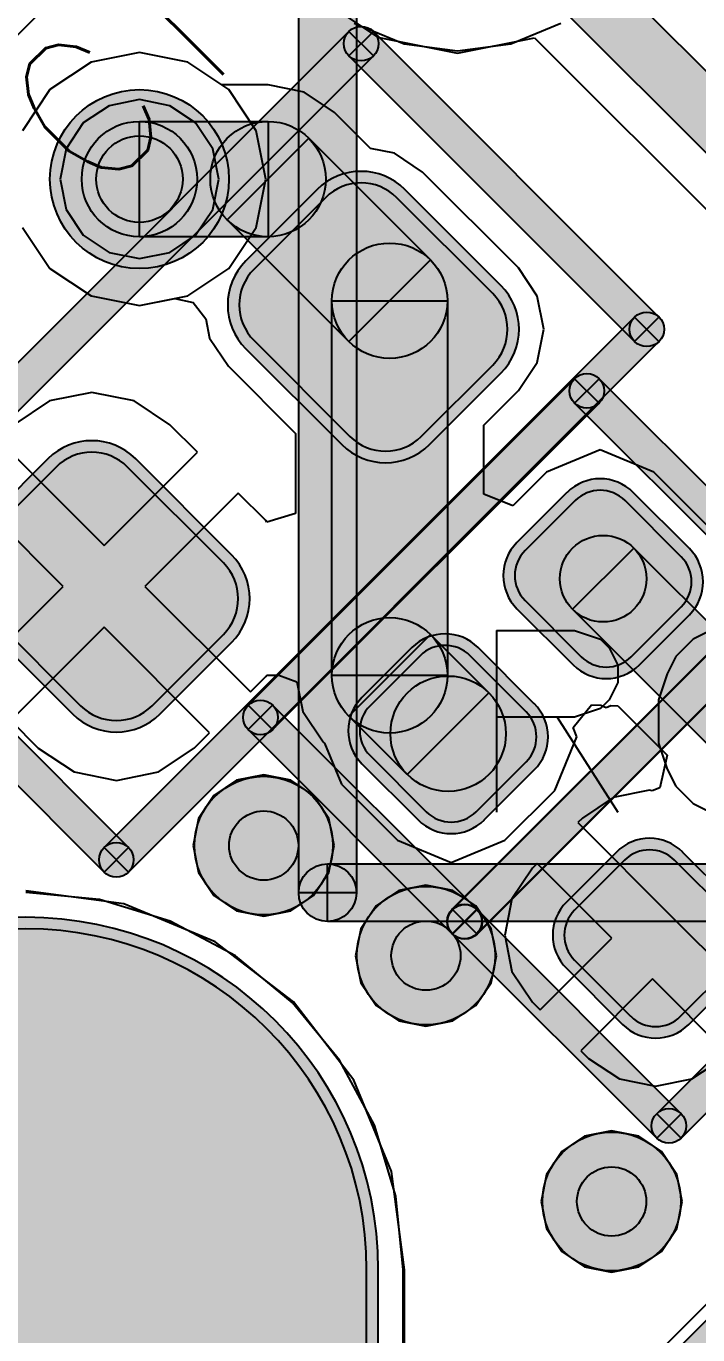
# Model space of a CAD drawing. Header units: millimetres. Extents: x -4 to 157, y -60 to 103.
# Drawn here: x 49.78 to 61.42, y 25.84 to 48.52 of the extents above; entities that cross this region are included whole.
import ezdxf

# ---------------------------------------------------------------- set-up
doc = ezdxf.new("R2010")
doc.units = ezdxf.units.MM
for name, color, linetype, true_color in [('BottomLayer', 5, 'Continuous', 0x0000ff), ('BottomOverlay', 7, 'Continuous', 0x999900), ('BottomPaste', 7, 'Continuous', 0x7f0000), ('BottomSolder', 6, 'Continuous', 0xff00ff), ('MidLayer1', 7, 'Continuous', 0x7f0000), ('MidLayer2', 7, 'Continuous', 0x3f7f00), ('MultiLayer', 7, 'Continuous', 0xc0c0c0), ('TopLayer', 1, 'Continuous', 0xff0000), ('TopOverlay', 2, 'Continuous', 0xffff00), ('TopSolder', 7, 'Continuous', 0x7f007f)]:
    doc.layers.add(name, color=color, linetype=linetype, true_color=true_color)
doc.styles.add('textstyle49', font='standard')

msp = doc.modelspace()

# ---------------------------------------------------------------- hatches: boundary and pattern name
at = {"layer": 'BottomLayer', "true_color": 0x0000ff}
for points in [[(56.898, 50.98), (57.606, 51.687), (64.057, 45.235), (63.35, 44.528)], [(51.74, 44.866), (51.74, 46.866), (53.969, 46.866), (53.969, 44.866)], [(53.262, 45.159), (54.676, 46.573), (56.784, 44.465), (55.37, 43.051)], [(57.077, 37.267), (55.077, 37.267), (55.077, 43.758), (57.077, 43.758)], [(59.246, 38.412), (60.307, 39.472), (63.85, 35.929), (62.79, 34.868)], [(55.37, 36.56), (56.784, 37.974), (57.797, 36.962), (56.382, 35.548)]]:
    msp.add_hatch(color=5, dxfattribs=at).paths.add_polyline_path(points, flags=0)
h = msp.add_hatch(color=5, dxfattribs=at)
edge = h.paths.add_edge_path(flags=0)
edge.add_arc((51.74, 45.866), 1.55, 0, 360)
h = msp.add_hatch(color=5, dxfattribs=at)
edge = h.paths.add_edge_path(flags=0)
edge.add_arc((51.74, 45.866), 1, 0, 360)
h = msp.add_hatch(color=5, dxfattribs=at)
edge = h.paths.add_edge_path(flags=0)
edge.add_arc((53.969, 45.866), 1, 0, 360)
h = msp.add_hatch(color=5, dxfattribs=at)
edge = h.paths.add_edge_path(flags=0)
edge.add_arc((53.969, 45.866), 1, 0, 360)
h = msp.add_hatch(color=5, dxfattribs=at)
edge = h.paths.add_edge_path(flags=0)
edge.add_arc((57.244, 43.263), 0.875, 315, 405)
edge.add_line((57.863, 43.882), (56.201, 45.543))
edge.add_arc((55.582, 44.925), 0.875, 45, 135)
edge.add_line((54.963, 45.543), (53.726, 44.306))
edge.add_arc((54.345, 43.687), 0.875, 135, 225)
edge.add_line((53.726, 43.069), (55.388, 41.407))
edge.add_arc((56.006, 42.026), 0.875, 225, 315)
edge.add_line((56.625, 41.407), (57.863, 42.644))
h = msp.add_hatch(color=5, dxfattribs=at)
edge = h.paths.add_edge_path(flags=0)
edge.add_arc((56.077, 43.758), 1, 0, 360)
h = msp.add_hatch(color=5, dxfattribs=at)
edge = h.paths.add_edge_path(flags=0)
edge.add_arc((56.077, 43.758), 1, 0, 360)
h = msp.add_hatch(color=5, dxfattribs=at)
edge = h.paths.add_edge_path(flags=0)
edge.add_arc((52.577, 38.596), 0.875, 315, 405)
edge.add_line((53.196, 39.215), (51.534, 40.877))
edge.add_arc((50.915, 40.258), 0.875, 45, 135)
edge.add_line((50.297, 40.877), (49.059, 39.639))
edge.add_arc((49.678, 39.02), 0.875, 135, 225)
edge.add_line((49.059, 38.402), (50.721, 36.74))
edge.add_arc((51.34, 37.359), 0.875, 225, 315)
edge.add_line((51.958, 36.74), (53.196, 37.977))
h = msp.add_hatch(color=5, dxfattribs=at)
edge = h.paths.add_edge_path(flags=0)
edge.add_arc((58.857, 38.995), 0.613, 135, 225)
edge.add_line((58.424, 38.562), (59.397, 37.59))
edge.add_arc((59.83, 38.023), 0.613, 225, 315)
edge.add_line((60.263, 37.59), (61.129, 38.456))
edge.add_arc((60.696, 38.889), 0.613, 315, 405)
edge.add_line((61.129, 39.322), (60.157, 40.294))
edge.add_arc((59.724, 39.861), 0.613, 45, 135)
edge.add_line((59.29, 40.294), (58.424, 39.428))
h = msp.add_hatch(color=5, dxfattribs=at)
edge = h.paths.add_edge_path(flags=0)
edge.add_arc((59.777, 38.942), 0.75, 0, 360)
h = msp.add_hatch(color=5, dxfattribs=at)
edge = h.paths.add_edge_path(flags=0)
edge.add_arc((56.077, 37.267), 1, 0, 360)
h = msp.add_hatch(color=5, dxfattribs=at)
edge = h.paths.add_edge_path(flags=0)
edge.add_arc((56.077, 37.267), 1, 0, 360)
h = msp.add_hatch(color=5, dxfattribs=at)
edge = h.paths.add_edge_path(flags=0)
edge.add_arc((56.17, 36.308), 0.613, 135, 225)
edge.add_line((55.737, 35.875), (56.71, 34.903))
edge.add_arc((57.143, 35.336), 0.613, 225, 315)
edge.add_line((57.576, 34.903), (58.442, 35.769))
edge.add_arc((58.009, 36.202), 0.613, 315, 405)
edge.add_line((58.442, 36.635), (57.47, 37.607))
edge.add_arc((57.037, 37.174), 0.613, 45, 135)
edge.add_line((56.603, 37.607), (55.737, 36.741))
h = msp.add_hatch(color=5, dxfattribs=at)
edge = h.paths.add_edge_path(flags=0)
edge.add_arc((57.09, 36.255), 1, 0, 360)
h = msp.add_hatch(color=5, dxfattribs=at)
edge = h.paths.add_edge_path(flags=0)
edge.add_arc((53.894, 34.317), 1.2, 0, 360)
h = msp.add_hatch(color=5, dxfattribs=at)
edge = h.paths.add_edge_path(flags=0)
edge.add_arc((61.552, 32.659), 0.613, 315, 405)
edge.add_line((61.985, 33.092), (61.013, 34.064))
edge.add_arc((60.58, 33.631), 0.613, 45, 135)
edge.add_line((60.147, 34.064), (59.281, 33.198))
edge.add_arc((59.714, 32.765), 0.613, 135, 225)
edge.add_line((59.281, 32.332), (60.253, 31.359))
edge.add_arc((60.686, 31.792), 0.613, 225, 315)
edge.add_line((61.119, 31.359), (61.985, 32.225))
h = msp.add_hatch(color=5, dxfattribs=at)
edge = h.paths.add_edge_path(flags=0)
edge.add_arc((56.705, 32.409), 1.2, 0, 360)
h = msp.add_hatch(color=5, dxfattribs=at)
edge = h.paths.add_edge_path(flags=0)
edge.add_arc((49.772, 23.031), 5.906, 180, 360)
edge.add_line((55.677, 23.031), (55.677, 26.968))
edge.add_arc((49.772, 26.968), 5.906, 0, 180)
edge.add_line((43.866, 26.968), (43.866, 23.031))
h = msp.add_hatch(color=5, dxfattribs=at)
edge = h.paths.add_edge_path(flags=0)
edge.add_arc((59.923, 28.15), 1.2, 0, 360)
at = {"layer": 'BottomOverlay', "true_color": 0x999900}
for points in [[(46.602, 38.808), (46.178, 39.233), (55.37, 48.425), (55.794, 48.001)], [(55.37, 48.001), (55.794, 48.425), (60.744, 43.475), (60.32, 43.051)], [(51.552, 33.859), (51.127, 34.283), (60.32, 43.475), (60.744, 43.051)], [(54.049, 36.326), (53.625, 36.75), (59.282, 42.407), (59.706, 41.982)], [(59.282, 41.982), (59.706, 42.407), (63.241, 38.871), (62.817, 38.447)], [(46.178, 38.808), (46.602, 39.233), (51.552, 34.283), (51.127, 33.859)], [(57.585, 32.79), (57.16, 33.214), (62.817, 38.871), (63.241, 38.447)], [(57.592, 32.782), (57.168, 33.207), (62.825, 38.863), (63.249, 38.439)], [(53.625, 36.326), (54.049, 36.75), (57.585, 33.214), (57.16, 32.79)], [(61.128, 29.247), (60.704, 29.671), (66.36, 35.328), (66.785, 34.904)], [(57.168, 32.782), (57.592, 33.207), (61.128, 29.671), (60.704, 29.247)], [(61.308, 24.722), (60.751, 25.278), (62.491, 27.018), (63.048, 26.462)]]:
    msp.add_hatch(color=54, dxfattribs=at).paths.add_polyline_path(points, flags=0)
h = msp.add_hatch(color=54, dxfattribs=at)
edge = h.paths.add_edge_path(flags=0)
edge.add_arc((55.582, 48.213), 0.3, 0, 360)
h = msp.add_hatch(color=54, dxfattribs=at)
edge = h.paths.add_edge_path(flags=0)
edge.add_arc((55.582, 48.213), 0.3, 0, 360)
h = msp.add_hatch(color=54, dxfattribs=at)
edge = h.paths.add_edge_path(flags=0)
edge.add_arc((60.532, 43.263), 0.3, 0, 360)
h = msp.add_hatch(color=54, dxfattribs=at)
edge = h.paths.add_edge_path(flags=0)
edge.add_arc((60.532, 43.263), 0.3, 0, 360)
h = msp.add_hatch(color=54, dxfattribs=at)
edge = h.paths.add_edge_path(flags=0)
edge.add_arc((59.494, 42.195), 0.3, 0, 360)
h = msp.add_hatch(color=54, dxfattribs=at)
edge = h.paths.add_edge_path(flags=0)
edge.add_arc((59.494, 42.195), 0.3, 0, 360)
h = msp.add_hatch(color=54, dxfattribs=at)
edge = h.paths.add_edge_path(flags=0)
edge.add_arc((53.837, 36.538), 0.3, 0, 360)
h = msp.add_hatch(color=54, dxfattribs=at)
edge = h.paths.add_edge_path(flags=0)
edge.add_arc((53.837, 36.538), 0.3, 0, 360)
h = msp.add_hatch(color=54, dxfattribs=at)
edge = h.paths.add_edge_path(flags=0)
edge.add_arc((51.34, 34.071), 0.3, 0, 360)
h = msp.add_hatch(color=54, dxfattribs=at)
edge = h.paths.add_edge_path(flags=0)
edge.add_arc((51.34, 34.071), 0.3, 0, 360)
h = msp.add_hatch(color=54, dxfattribs=at)
edge = h.paths.add_edge_path(flags=0)
edge.add_arc((57.372, 33.002), 0.3, 0, 360)
h = msp.add_hatch(color=54, dxfattribs=at)
edge = h.paths.add_edge_path(flags=0)
edge.add_arc((57.372, 33.002), 0.3, 0, 360)
h = msp.add_hatch(color=54, dxfattribs=at)
edge = h.paths.add_edge_path(flags=0)
edge.add_arc((57.38, 32.994), 0.3, 0, 360)
h = msp.add_hatch(color=54, dxfattribs=at)
edge = h.paths.add_edge_path(flags=0)
edge.add_arc((57.38, 32.994), 0.3, 0, 360)
h = msp.add_hatch(color=54, dxfattribs=at)
edge = h.paths.add_edge_path(flags=0)
edge.add_arc((60.916, 29.459), 0.3, 0, 360)
h = msp.add_hatch(color=54, dxfattribs=at)
edge = h.paths.add_edge_path(flags=0)
edge.add_arc((60.916, 29.459), 0.3, 0, 360)
at = {"layer": 'BottomPaste', "true_color": 0x7f0000}
h = msp.add_hatch(color=16, dxfattribs=at)
edge = h.paths.add_edge_path(flags=0)
edge.add_arc((57.244, 43.263), 0.875, 315, 405)
edge.add_line((57.863, 43.882), (56.201, 45.543))
edge.add_arc((55.582, 44.925), 0.875, 45, 135)
edge.add_line((54.963, 45.543), (53.726, 44.306))
edge.add_arc((54.345, 43.687), 0.875, 135, 225)
edge.add_line((53.726, 43.069), (55.388, 41.407))
edge.add_arc((56.006, 42.026), 0.875, 225, 315)
edge.add_line((56.625, 41.407), (57.863, 42.644))
h = msp.add_hatch(color=16, dxfattribs=at)
edge = h.paths.add_edge_path(flags=0)
edge.add_arc((52.577, 38.596), 0.875, 315, 405)
edge.add_line((53.196, 39.215), (51.534, 40.877))
edge.add_arc((50.915, 40.258), 0.875, 45, 135)
edge.add_line((50.297, 40.877), (49.059, 39.639))
edge.add_arc((49.678, 39.02), 0.875, 135, 225)
edge.add_line((49.059, 38.402), (50.721, 36.74))
edge.add_arc((51.34, 37.359), 0.875, 225, 315)
edge.add_line((51.958, 36.74), (53.196, 37.977))
h = msp.add_hatch(color=16, dxfattribs=at)
edge = h.paths.add_edge_path(flags=0)
edge.add_arc((58.857, 38.995), 0.613, 135, 225)
edge.add_line((58.424, 38.562), (59.397, 37.59))
edge.add_arc((59.83, 38.023), 0.613, 225, 315)
edge.add_line((60.263, 37.59), (61.129, 38.456))
edge.add_arc((60.696, 38.889), 0.613, 315, 405)
edge.add_line((61.129, 39.322), (60.157, 40.294))
edge.add_arc((59.724, 39.861), 0.613, 45, 135)
edge.add_line((59.29, 40.294), (58.424, 39.428))
h = msp.add_hatch(color=16, dxfattribs=at)
edge = h.paths.add_edge_path(flags=0)
edge.add_arc((56.17, 36.308), 0.613, 135, 225)
edge.add_line((55.737, 35.875), (56.71, 34.903))
edge.add_arc((57.143, 35.336), 0.613, 225, 315)
edge.add_line((57.576, 34.903), (58.442, 35.769))
edge.add_arc((58.009, 36.202), 0.613, 315, 405)
edge.add_line((58.442, 36.635), (57.47, 37.607))
edge.add_arc((57.037, 37.174), 0.613, 45, 135)
edge.add_line((56.603, 37.607), (55.737, 36.741))
h = msp.add_hatch(color=16, dxfattribs=at)
edge = h.paths.add_edge_path(flags=0)
edge.add_arc((61.552, 32.659), 0.613, 315, 405)
edge.add_line((61.985, 33.092), (61.013, 34.064))
edge.add_arc((60.58, 33.631), 0.613, 45, 135)
edge.add_line((60.147, 34.064), (59.281, 33.198))
edge.add_arc((59.714, 32.765), 0.613, 135, 225)
edge.add_line((59.281, 32.332), (60.253, 31.359))
edge.add_arc((60.686, 31.792), 0.613, 225, 315)
edge.add_line((61.119, 31.359), (61.985, 32.225))
at = {"layer": 'BottomSolder', "true_color": 0xff00ff}
h = msp.add_hatch(color=6, dxfattribs=at)
edge = h.paths.add_edge_path(flags=0)
edge.add_arc((57.244, 43.263), 1.075, 315, 405)
edge.add_line((58.004, 44.023), (56.342, 45.685))
edge.add_arc((55.582, 44.925), 1.075, 45, 135)
edge.add_line((54.822, 45.685), (53.585, 44.447))
edge.add_arc((54.345, 43.687), 1.075, 135, 225)
edge.add_line((53.585, 42.927), (55.246, 41.265))
edge.add_arc((56.006, 42.026), 1.075, 225, 315)
edge.add_line((56.767, 41.265), (58.004, 42.503))
h = msp.add_hatch(color=6, dxfattribs=at)
edge = h.paths.add_edge_path(flags=0)
edge.add_arc((52.577, 38.596), 1.075, 315, 405)
edge.add_line((53.337, 39.356), (51.675, 41.018))
edge.add_arc((50.915, 40.258), 1.075, 45, 135)
edge.add_line((50.155, 41.018), (48.918, 39.781))
edge.add_arc((49.678, 39.02), 1.075, 135, 225)
edge.add_line((48.918, 38.26), (50.579, 36.599))
edge.add_arc((51.34, 37.359), 1.075, 225, 315)
edge.add_line((52.1, 36.599), (53.337, 37.836))
h = msp.add_hatch(color=6, dxfattribs=at)
edge = h.paths.add_edge_path(flags=0)
edge.add_arc((58.857, 38.995), 0.812, 135, 225)
edge.add_line((58.283, 38.42), (59.255, 37.448))
edge.add_arc((59.83, 38.023), 0.812, 225, 315)
edge.add_line((60.404, 37.448), (61.27, 38.314))
edge.add_arc((60.696, 38.889), 0.812, 315, 405)
edge.add_line((61.27, 39.463), (60.298, 40.436))
edge.add_arc((59.724, 39.861), 0.812, 45, 135)
edge.add_line((59.149, 40.436), (58.283, 39.569))
h = msp.add_hatch(color=6, dxfattribs=at)
edge = h.paths.add_edge_path(flags=0)
edge.add_arc((56.17, 36.308), 0.812, 135, 225)
edge.add_line((55.596, 35.733), (56.568, 34.761))
edge.add_arc((57.143, 35.336), 0.812, 225, 315)
edge.add_line((57.717, 34.761), (58.583, 35.627))
edge.add_arc((58.009, 36.202), 0.812, 315, 405)
edge.add_line((58.583, 36.776), (57.611, 37.749))
edge.add_arc((57.037, 37.174), 0.812, 45, 135)
edge.add_line((56.462, 37.749), (55.596, 36.882))
h = msp.add_hatch(color=6, dxfattribs=at)
edge = h.paths.add_edge_path(flags=0)
edge.add_arc((61.552, 32.659), 0.812, 315, 405)
edge.add_line((62.127, 33.233), (61.154, 34.205))
edge.add_arc((60.58, 33.631), 0.812, 45, 135)
edge.add_line((60.005, 34.205), (59.139, 33.339))
edge.add_arc((59.714, 32.765), 0.812, 135, 225)
edge.add_line((59.139, 32.19), (60.111, 31.218))
edge.add_arc((60.686, 31.792), 0.812, 225, 315)
edge.add_line((61.26, 31.218), (62.127, 32.084))
h = msp.add_hatch(color=6, dxfattribs=at)
edge = h.paths.add_edge_path(flags=0)
edge.add_arc((49.772, 23.031), 6.106, 180, 360)
edge.add_line((55.877, 23.031), (55.877, 26.968))
edge.add_arc((49.772, 26.968), 6.106, 0, 180)
edge.add_line((43.666, 26.968), (43.666, 23.031))
at = {"layer": 'MidLayer1', "true_color": 0x7f0000}
h = msp.add_hatch(color=16, dxfattribs=at)
edge = h.paths.add_edge_path(flags=0)
edge.add_arc((51.74, 45.866), 0.75, 0, 360)
h = msp.add_hatch(color=16, dxfattribs=at)
edge = h.paths.add_edge_path(flags=0)
edge.add_arc((53.894, 34.317), 1.2, 0, 360)
h = msp.add_hatch(color=16, dxfattribs=at)
edge = h.paths.add_edge_path(flags=0)
edge.add_arc((56.705, 32.409), 1.2, 0, 360)
h = msp.add_hatch(color=16, dxfattribs=at)
edge = h.paths.add_edge_path(flags=0)
edge.add_arc((49.772, 23.031), 5.906, 180, 360)
edge.add_line((55.677, 23.031), (55.677, 26.968))
edge.add_arc((49.772, 26.968), 5.906, 0, 180)
edge.add_line((43.866, 26.968), (43.866, 23.031))
h = msp.add_hatch(color=16, dxfattribs=at)
edge = h.paths.add_edge_path(flags=0)
edge.add_arc((59.923, 28.15), 1.2, 0, 360)
at = {"layer": 'MidLayer2', "true_color": 0x3f7f00}
h = msp.add_hatch(color=76, dxfattribs=at)
edge = h.paths.add_edge_path(flags=0)
edge.add_arc((51.74, 45.866), 1.55, 0, 360)
h = msp.add_hatch(color=76, dxfattribs=at)
edge = h.paths.add_edge_path(flags=0)
edge.add_arc((53.894, 34.317), 0.6, 0, 360)
h = msp.add_hatch(color=76, dxfattribs=at)
edge = h.paths.add_edge_path(flags=0)
edge.add_arc((56.705, 32.409), 0.6, 0, 360)
h = msp.add_hatch(color=76, dxfattribs=at)
edge = h.paths.add_edge_path(flags=0)
edge.add_arc((49.772, 23.031), 5.906, 180, 360)
edge.add_line((55.677, 23.031), (55.677, 26.968))
edge.add_arc((49.772, 26.968), 5.906, 0, 180)
edge.add_line((43.866, 26.968), (43.866, 23.031))
h = msp.add_hatch(color=76, dxfattribs=at)
edge = h.paths.add_edge_path(flags=0)
edge.add_arc((59.923, 28.15), 0.6, 0, 360)
at = {"layer": 'MultiLayer', "true_color": 0xc0c0c0}
h = msp.add_hatch(color=9, dxfattribs=at)
edge = h.paths.add_edge_path(flags=0)
edge.add_arc((49.772, 23.031), 5.906, 180, 360)
edge.add_line((55.677, 23.031), (55.677, 26.968))
edge.add_arc((49.772, 26.968), 5.906, 0, 180)
edge.add_line((43.866, 26.968), (43.866, 23.031))
at = {"layer": 'TopLayer', "true_color": 0xff0000}
h = msp.add_hatch(color=1, dxfattribs=at)
edge = h.paths.add_edge_path(flags=0)
edge.add_arc((51.74, 45.866), 1.55, 0, 360)
h = msp.add_hatch(color=1, dxfattribs=at)
edge = h.paths.add_edge_path(flags=0)
edge.add_arc((53.894, 34.317), 1.2, 0, 360)
h = msp.add_hatch(color=1, dxfattribs=at)
edge = h.paths.add_edge_path(flags=0)
edge.add_arc((56.705, 32.409), 1.2, 0, 360)
h = msp.add_hatch(color=1, dxfattribs=at)
edge = h.paths.add_edge_path(flags=0)
edge.add_arc((49.772, 23.031), 5.906, 180, 360)
edge.add_line((55.677, 23.031), (55.677, 26.968))
edge.add_arc((49.772, 26.968), 5.906, 0, 180)
edge.add_line((43.866, 26.968), (43.866, 23.031))
h = msp.add_hatch(color=1, dxfattribs=at)
edge = h.paths.add_edge_path(flags=0)
edge.add_arc((59.923, 28.15), 1.2, 0, 360)
at = {"layer": 'TopOverlay', "true_color": 0xffff00}
for points in [[(55.5, 33.5), (54.5, 33.5), (54.5, 52.559), (55.5, 52.559)], [(55, 33), (55, 34), (91, 34), (91, 33)]]:
    msp.add_hatch(color=2, dxfattribs=at).paths.add_polyline_path(points, flags=0)
h = msp.add_hatch(color=2, dxfattribs=at)
edge = h.paths.add_edge_path(flags=0)
edge.add_arc((55, 33.5), 0.5, 0, 360)
h = msp.add_hatch(color=2, dxfattribs=at)
edge = h.paths.add_edge_path(flags=0)
edge.add_arc((55, 33.5), 0.5, 0, 360)
at = {"layer": 'TopSolder', "true_color": 0x7f007f}
h = msp.add_hatch(color=216, dxfattribs=at)
edge = h.paths.add_edge_path(flags=0)
edge.add_arc((49.772, 23.031), 6.106, 180, 360)
edge.add_line((55.877, 23.031), (55.877, 26.968))
edge.add_arc((49.772, 26.968), 6.106, 0, 180)
edge.add_line((43.666, 26.968), (43.666, 23.031))

# ---------------------------------------------------------------- linework, layer by layer
at = {"layer": 'BottomLayer', "color": 5, "true_color": 0x0000ff}
for p, q in [((57.606, 51.687), (64.057, 45.235)), ((63.35, 44.528), (56.898, 50.98)), ((51.74, 44.866), (51.74, 46.866)), ((51.74, 46.866), (53.969, 46.866)), ((53.969, 46.866), (53.969, 44.866)), ((53.262, 45.159), (54.676, 46.573)), ((54.676, 46.573), (56.784, 44.465)), ((54.963, 45.543), (53.726, 44.306)), ((57.863, 43.882), (56.201, 45.543)), ((55.37, 43.051), (53.262, 45.159)), ((53.969, 44.866), (51.74, 44.866)), ((56.784, 44.465), (55.37, 43.051)), ((55.077, 37.267), (55.077, 43.758)), ((55.077, 43.758), (57.077, 43.758)), ((57.077, 43.758), (57.077, 37.267)), ((53.726, 43.069), (55.388, 41.407)), ((56.625, 41.407), (57.863, 42.644)), ((50.297, 40.877), (49.059, 39.639)), ((53.196, 39.215), (51.534, 40.877)), ((59.29, 40.294), (58.424, 39.428)), ((61.129, 39.322), (60.157, 40.294)), ((59.246, 38.412), (60.307, 39.472)), ((60.307, 39.472), (63.85, 35.929)), ((58.424, 38.562), (59.397, 37.59)), ((49.059, 38.402), (50.721, 36.74)), ((62.79, 34.868), (59.246, 38.412)), ((60.263, 37.59), (61.129, 38.456)), ((51.958, 36.74), (53.196, 37.977)), ((55.37, 36.56), (56.784, 37.974)), ((56.784, 37.974), (57.797, 36.962)), ((56.603, 37.607), (55.737, 36.741)), ((58.442, 36.635), (57.47, 37.607)), ((57.077, 37.267), (55.077, 37.267)), ((57.797, 36.962), (56.382, 35.548)), ((56.382, 35.548), (55.37, 36.56)), ((55.737, 35.875), (56.71, 34.903)), ((57.576, 34.903), (58.442, 35.769)), ((60.147, 34.064), (59.281, 33.198)), ((61.985, 33.092), (61.013, 34.064)), ((59.281, 32.332), (60.253, 31.359)), ((61.119, 31.359), (61.985, 32.225)), ((55.677, 23.031), (55.677, 26.968))]:
    msp.add_line(p, q, dxfattribs=at)
at = {"layer": 'BottomLayer'}
for p, q in [((41.321, 40.059), (50.528, 49.266)), ((54.693, 49.111), (55.867, 48.326)), ((55.867, 48.326), (57.252, 48.051)), ((57.252, 48.051), (58.585, 48.316)), ((58.585, 48.316), (62.861, 44.04)), ((50.901, 47.891), (50.19, 47.416)), ((51.74, 48.058), (50.901, 47.891)), ((52.579, 47.891), (51.74, 48.058)), ((53.169, 47.497), (52.579, 47.891)), ((50.19, 47.416), (49.715, 46.705)), ((53.969, 47.497), (53.169, 47.497)), ((54.593, 47.373), (53.969, 47.497)), ((55.123, 47.02), (54.593, 47.373)), ((55.746, 46.396), (55.123, 47.02)), ((56.158, 46.314), (55.746, 46.396)), ((56.646, 45.988), (56.158, 46.314)), ((58.307, 44.326), (56.646, 45.988)), ((49.715, 45.027), (50.19, 44.316)), ((50.19, 44.316), (50.901, 43.841)), ((58.633, 43.839), (58.307, 44.326)), ((50.901, 43.841), (51.74, 43.674)), ((51.74, 43.674), (52.353, 43.796)), ((52.353, 43.796), (52.67, 43.725)), ((58.748, 43.263), (58.633, 43.839)), ((52.67, 43.725), (52.889, 43.446)), ((52.889, 43.446), (52.955, 43.112)), ((52.955, 43.112), (53.281, 42.624)), ((58.633, 42.688), (58.748, 43.263)), ((58.307, 42.2), (58.633, 42.688)), ((53.281, 42.624), (54.446, 41.459)), ((57.709, 41.601), (58.307, 42.2)), ((50.184, 42.024), (49.563, 41.61)), ((50.915, 42.17), (50.184, 42.024)), ((51.647, 42.024), (50.915, 42.17)), ((52.267, 41.61), (51.647, 42.024)), ((52.744, 41.132), (52.267, 41.61)), ((57.709, 40.409), (57.709, 41.601)), ((49.298, 41.344), (51.127, 39.515)), ((54.446, 41.459), (54.446, 40.074)), ((51.127, 39.515), (52.744, 41.132)), ((59.724, 41.174), (58.796, 40.789)), ((60.652, 40.789), (59.724, 41.174)), ((50.42, 38.808), (48.591, 40.637)), ((58.796, 40.789), (58.209, 40.202)), ((61.624, 39.817), (60.652, 40.789)), ((53.451, 40.425), (51.835, 38.808)), ((53.929, 39.948), (53.451, 40.425)), ((58.209, 40.202), (57.709, 40.409)), ((53.946, 39.922), (53.929, 39.948)), ((54.446, 40.074), (53.946, 39.922)), ((48.803, 37.191), (50.42, 38.808)), ((51.835, 38.808), (53.664, 36.979)), ((51.127, 38.101), (49.51, 36.484)), ((52.956, 36.272), (51.127, 38.101)), ((53.664, 36.979), (53.929, 37.244)), ((53.929, 37.244), (53.946, 37.27)), ((53.946, 37.27), (54.158, 37.269)), ((54.158, 37.269), (54.469, 37.152)), ((54.469, 37.152), (54.57, 36.643)), ((59.255, 36.362), (59.577, 36.755)), ((59.577, 36.755), (59.735, 36.749)), ((59.735, 36.749), (59.83, 36.71)), ((59.83, 36.71), (59.91, 36.744)), ((59.91, 36.744), (60.032, 36.74)), ((60.032, 36.74), (60.888, 35.884)), ((54.57, 36.643), (54.924, 36.114)), ((49.51, 36.484), (49.988, 36.007)), ((59.321, 36.202), (59.255, 36.362)), ((52.691, 36.007), (52.956, 36.272)), ((54.924, 36.114), (54.949, 36.089)), ((54.949, 36.089), (55.242, 35.38)), ((58.937, 35.274), (59.321, 36.202)), ((49.988, 36.007), (50.608, 35.593)), ((52.071, 35.593), (52.691, 36.007)), ((60.888, 35.884), (60.76, 35.32)), ((50.608, 35.593), (51.34, 35.447)), ((51.34, 35.447), (52.071, 35.593)), ((55.242, 35.38), (56.215, 34.408)), ((58.071, 34.408), (58.937, 35.274)), ((59.951, 35.15), (59.417, 34.793)), ((60.58, 35.275), (59.951, 35.15)), ((60.626, 35.266), (60.58, 35.275)), ((60.76, 35.32), (60.626, 35.266)), ((59.417, 34.793), (59.338, 34.714)), ((59.338, 34.714), (60.986, 33.065)), ((56.215, 34.408), (57.143, 34.023)), ((57.143, 34.023), (58.071, 34.408)), ((58.551, 33.927), (58.195, 33.394)), ((58.631, 34.007), (58.551, 33.927)), ((59.926, 32.712), (58.631, 34.007)), ((51.47, 33.307), (49.772, 33.53)), ((58.195, 33.394), (58.07, 32.765)), ((53.052, 32.651), (51.47, 33.307)), ((60.986, 33.065), (62.635, 31.416)), ((58.07, 32.765), (58.195, 32.135)), ((58.684, 31.47), (59.926, 32.712)), ((54.411, 31.608), (53.052, 32.651)), ((58.195, 32.135), (58.551, 31.602)), ((60.633, 32.005), (59.391, 30.762)), ((61.928, 30.709), (60.633, 32.005)), ((55.454, 30.249), (54.411, 31.608)), ((58.551, 31.602), (58.684, 31.47)), ((59.391, 30.762), (59.523, 30.63)), ((59.523, 30.63), (60.057, 30.273)), ((61.315, 30.273), (61.848, 30.63)), ((56.11, 28.667), (55.454, 30.249)), ((60.057, 30.273), (60.686, 30.148)), ((60.686, 30.148), (61.315, 30.273)), ((56.333, 26.968), (56.11, 28.667)), ((63.122, 27.927), (60.03, 24.835)), ((56.333, 23.031), (56.333, 26.968))]:
    msp.add_line(p, q, dxfattribs=at)
at = {"layer": 'BottomLayer', "color": 5, "true_color": 0x0000ff}
for centre, radius in [((51.74, 45.866), 1.55), ((53.894, 34.317), 1.2), ((56.705, 32.409), 1.2), ((59.923, 28.15), 1.2)]:
    msp.add_circle(centre, radius, dxfattribs=at)
at = {"layer": 'BottomLayer'}
for centre, radius in [((51.74, 45.866), 1), ((53.969, 45.866), 1), ((53.969, 45.866), 1), ((56.077, 43.758), 1), ((56.077, 43.758), 1), ((59.777, 38.942), 0.75), ((56.077, 37.267), 1), ((56.077, 37.267), 1), ((57.09, 36.255), 1)]:
    msp.add_circle(centre, radius, dxfattribs=at)
at = {"layer": 'BottomLayer', "color": 5, "true_color": 0x0000ff}
for centre, radius, start, end in [((55.582, 44.925), 0.875, 45, 135), ((54.345, 43.687), 0.875, 135, 225), ((57.244, 43.263), 0.875, 315, 45), ((56.006, 42.026), 0.875, 225, 315), ((50.915, 40.258), 0.875, 45, 135), ((59.724, 39.861), 0.612, 45, 135), ((58.857, 38.995), 0.612, 135, 225), ((60.696, 38.889), 0.612, 315, 45), ((52.577, 38.596), 0.875, 315, 45), ((57.037, 37.174), 0.612, 45, 135), ((59.83, 38.023), 0.612, 225, 315), ((51.34, 37.359), 0.875, 225, 315), ((56.17, 36.308), 0.612, 135, 225), ((58.009, 36.202), 0.612, 315, 45), ((57.143, 35.336), 0.612, 225, 315), ((60.58, 33.631), 0.612, 45, 135), ((59.714, 32.765), 0.612, 135, 225), ((49.772, 26.968), 5.906, 0, 180), ((60.686, 31.792), 0.612, 225, 315)]:
    msp.add_arc(centre, radius, start, end, dxfattribs=at)
at = {"layer": 'BottomOverlay', "color": 54, "true_color": 0x999900}
for p, q in [((46.178, 39.233), (55.37, 48.425)), ((55.37, 48.001), (55.794, 48.425)), ((55.37, 48.425), (55.794, 48.001)), ((55.794, 48.425), (60.744, 43.475)), ((55.794, 48.001), (46.602, 38.808)), ((60.32, 43.051), (55.37, 48.001)), ((51.127, 34.283), (60.32, 43.475)), ((60.744, 43.475), (60.32, 43.051)), ((60.32, 43.475), (60.744, 43.051)), ((60.744, 43.051), (51.552, 33.859)), ((53.625, 36.75), (59.282, 42.407)), ((59.282, 42.407), (59.706, 41.982)), ((59.282, 41.982), (59.706, 42.407)), ((59.706, 42.407), (63.241, 38.871)), ((59.706, 41.982), (54.049, 36.326)), ((62.817, 38.447), (59.282, 41.982)), ((46.602, 39.233), (51.552, 34.283)), ((51.127, 33.859), (46.178, 38.808)), ((57.16, 33.214), (62.817, 38.871)), ((57.168, 33.207), (62.825, 38.863)), ((63.241, 38.447), (57.585, 32.79)), ((63.249, 38.439), (57.592, 32.782)), ((53.625, 36.326), (54.049, 36.75)), ((54.049, 36.326), (53.625, 36.75)), ((54.049, 36.75), (57.585, 33.214)), ((57.16, 32.79), (53.625, 36.326)), ((60.704, 29.671), (66.36, 35.328)), ((66.785, 34.904), (61.128, 29.247)), ((51.552, 33.859), (51.127, 34.283)), ((51.552, 34.283), (51.127, 33.859)), ((57.585, 33.214), (57.16, 32.79)), ((57.585, 32.79), (57.16, 33.214)), ((57.592, 32.782), (57.168, 33.207)), ((57.168, 32.782), (57.592, 33.207)), ((57.592, 33.207), (61.128, 29.671)), ((60.704, 29.247), (57.168, 32.782)), ((61.128, 29.671), (60.704, 29.247)), ((61.128, 29.247), (60.704, 29.671)), ((60.751, 25.278), (62.491, 27.018))]:
    msp.add_line(p, q, dxfattribs=at)
at = {"layer": 'BottomOverlay'}
for centre in [(55.582, 48.213), (55.582, 48.213), (60.532, 43.263), (60.532, 43.263), (59.494, 42.195), (59.494, 42.195), (53.837, 36.538), (53.837, 36.538), (51.34, 34.071), (51.34, 34.071), (57.372, 33.002), (57.372, 33.002), (57.38, 32.994), (57.38, 32.994), (60.916, 29.459), (60.916, 29.459)]:
    msp.add_circle(centre, 0.3, dxfattribs=at)
at = {"layer": 'BottomPaste', "color": 16, "true_color": 0x7f0000}
for p, q in [((54.963, 45.543), (53.726, 44.306)), ((57.863, 43.882), (56.201, 45.543)), ((53.726, 43.069), (55.388, 41.407)), ((56.625, 41.407), (57.863, 42.644)), ((50.297, 40.877), (49.059, 39.639)), ((53.196, 39.215), (51.534, 40.877)), ((59.29, 40.294), (58.424, 39.428)), ((61.129, 39.322), (60.157, 40.294)), ((58.424, 38.562), (59.397, 37.59)), ((49.059, 38.402), (50.721, 36.74)), ((60.263, 37.59), (61.129, 38.456)), ((51.958, 36.74), (53.196, 37.977)), ((56.603, 37.607), (55.737, 36.741)), ((58.442, 36.635), (57.47, 37.607)), ((55.737, 35.875), (56.71, 34.903)), ((57.576, 34.903), (58.442, 35.769)), ((60.147, 34.064), (59.281, 33.198)), ((61.985, 33.092), (61.013, 34.064)), ((59.281, 32.332), (60.253, 31.359)), ((61.119, 31.359), (61.985, 32.225))]:
    msp.add_line(p, q, dxfattribs=at)
for centre, radius, start, end in [((55.582, 44.925), 0.875, 45, 135), ((54.345, 43.687), 0.875, 135, 225), ((57.244, 43.263), 0.875, 315, 45), ((56.006, 42.026), 0.875, 225, 315), ((50.915, 40.258), 0.875, 45, 135), ((59.724, 39.861), 0.612, 45, 135), ((58.857, 38.995), 0.612, 135, 225), ((60.696, 38.889), 0.612, 315, 45), ((52.577, 38.596), 0.875, 315, 45), ((57.037, 37.174), 0.612, 45, 135), ((59.83, 38.023), 0.612, 225, 315), ((51.34, 37.359), 0.875, 225, 315), ((56.17, 36.308), 0.612, 135, 225), ((58.009, 36.202), 0.612, 315, 45), ((57.143, 35.336), 0.612, 225, 315), ((60.58, 33.631), 0.612, 45, 135), ((59.714, 32.765), 0.612, 135, 225), ((60.686, 31.792), 0.612, 225, 315)]:
    msp.add_arc(centre, radius, start, end, dxfattribs=at)
at = {"layer": 'BottomSolder', "color": 6, "true_color": 0xff00ff}
for p, q in [((54.822, 45.685), (53.585, 44.447)), ((58.004, 44.023), (56.342, 45.685)), ((53.585, 42.927), (55.246, 41.265)), ((56.767, 41.265), (58.004, 42.503)), ((50.155, 41.018), (48.918, 39.781)), ((53.337, 39.356), (51.675, 41.018)), ((59.149, 40.436), (58.283, 39.569)), ((61.27, 39.463), (60.298, 40.436)), ((58.283, 38.42), (59.255, 37.448)), ((48.918, 38.26), (50.579, 36.599)), ((60.404, 37.448), (61.27, 38.314)), ((52.1, 36.599), (53.337, 37.836)), ((56.462, 37.749), (55.596, 36.882)), ((58.583, 36.776), (57.611, 37.749)), ((55.596, 35.733), (56.568, 34.761)), ((57.717, 34.761), (58.583, 35.627)), ((60.005, 34.205), (59.139, 33.339)), ((62.127, 33.233), (61.154, 34.205)), ((59.139, 32.19), (60.111, 31.218)), ((61.26, 31.218), (62.127, 32.084)), ((55.877, 23.031), (55.877, 26.968))]:
    msp.add_line(p, q, dxfattribs=at)
for centre, radius, start, end in [((55.582, 44.925), 1.075, 45, 135), ((54.345, 43.687), 1.075, 135, 225), ((57.244, 43.263), 1.075, 315, 45), ((50.915, 40.258), 1.075, 45, 135), ((56.006, 42.026), 1.075, 225, 315), ((59.724, 39.861), 0.812, 45, 135), ((58.857, 38.995), 0.812, 135, 225), ((60.696, 38.889), 0.812, 315, 45), ((52.577, 38.596), 1.075, 315, 45), ((57.037, 37.174), 0.812, 45, 135), ((59.83, 38.023), 0.812, 225, 315), ((56.17, 36.308), 0.812, 135, 225), ((58.009, 36.202), 0.812, 315, 45), ((51.34, 37.359), 1.075, 225, 315), ((57.143, 35.336), 0.812, 225, 315), ((60.58, 33.631), 0.812, 45, 135), ((59.714, 32.765), 0.812, 135, 225), ((49.772, 26.968), 6.106, 0, 180), ((60.686, 31.792), 0.812, 225, 315)]:
    msp.add_arc(centre, radius, start, end, dxfattribs=at)
at = {"layer": 'MidLayer1'}
for p, q in [((55.462, 48.57), (56.325, 48.212)), ((58.179, 48.212), (59.042, 48.57)), ((56.325, 48.212), (57.252, 48.09)), ((57.252, 48.09), (58.179, 48.212)), ((51.74, 47.243), (51.213, 47.138)), ((52.267, 47.138), (51.74, 47.243)), ((51.213, 47.138), (50.767, 46.839)), ((52.713, 46.839), (52.267, 47.138)), ((50.767, 46.839), (50.468, 46.393)), ((53.012, 46.393), (52.713, 46.839)), ((50.468, 46.393), (50.364, 45.866)), ((53.117, 45.866), (53.012, 46.393)), ((50.364, 45.866), (50.468, 45.339)), ((53.012, 45.339), (53.117, 45.866)), ((50.468, 45.339), (50.767, 44.893)), ((52.713, 44.893), (53.012, 45.339)), ((50.767, 44.893), (51.213, 44.594)), ((52.267, 44.594), (52.713, 44.893)), ((51.213, 44.594), (51.74, 44.49)), ((51.74, 44.49), (52.267, 44.594)), ((51.047, 33.38), (49.772, 33.505)), ((52.273, 33.008), (51.047, 33.38)), ((53.403, 32.404), (52.273, 33.008)), ((54.394, 31.591), (53.403, 32.404)), ((55.207, 30.6), (54.394, 31.591)), ((55.811, 29.47), (55.207, 30.6)), ((56.183, 28.244), (55.811, 29.47)), ((56.309, 26.968), (56.183, 28.244)), ((56.309, 23.031), (56.309, 26.968))]:
    msp.add_line(p, q, dxfattribs=at)
at = {"layer": 'MidLayer1', "color": 16, "true_color": 0x7f0000}
msp.add_line((55.677, 23.031), (55.677, 26.968), dxfattribs=at)
for centre, radius in [((51.74, 45.866), 0.75), ((53.894, 34.317), 1.2), ((56.705, 32.409), 1.2), ((59.923, 28.15), 1.2)]:
    msp.add_circle(centre, radius, dxfattribs=at)
msp.add_arc((49.772, 26.968), 5.906, 0, 180, dxfattribs=at)
at = {"layer": 'MidLayer2'}
for p, q in [((55.462, 48.57), (56.325, 48.212)), ((58.179, 48.212), (59.042, 48.57)), ((56.325, 48.212), (57.252, 48.09)), ((57.252, 48.09), (58.179, 48.212)), ((53.425, 35.448), (53.028, 35.182)), ((53.894, 35.541), (53.425, 35.448)), ((54.362, 35.448), (53.894, 35.541)), ((54.759, 35.182), (54.362, 35.448)), ((53.028, 35.182), (52.763, 34.786)), ((55.024, 34.786), (54.759, 35.182)), ((52.763, 34.786), (52.67, 34.317)), ((55.117, 34.317), (55.024, 34.786)), ((52.67, 34.317), (52.763, 33.849)), ((55.024, 33.849), (55.117, 34.317)), ((52.763, 33.849), (53.028, 33.452)), ((54.759, 33.452), (55.024, 33.849)), ((56.705, 33.633), (56.237, 33.539)), ((57.174, 33.539), (56.705, 33.633)), ((51.047, 33.38), (49.772, 33.505)), ((52.273, 33.008), (51.047, 33.38)), ((53.028, 33.452), (53.425, 33.187)), ((54.362, 33.187), (54.759, 33.452)), ((56.237, 33.539), (55.84, 33.274)), ((57.571, 33.274), (57.174, 33.539)), ((53.425, 33.187), (53.894, 33.094)), ((53.894, 33.094), (54.362, 33.187)), ((55.84, 33.274), (55.575, 32.877)), ((57.836, 32.877), (57.571, 33.274)), ((53.403, 32.404), (52.273, 33.008)), ((55.575, 32.877), (55.482, 32.409)), ((57.929, 32.409), (57.836, 32.877)), ((54.394, 31.591), (53.403, 32.404)), ((55.482, 32.409), (55.575, 31.941)), ((57.836, 31.941), (57.929, 32.409)), ((55.575, 31.941), (55.84, 31.544)), ((57.571, 31.544), (57.836, 31.941)), ((55.207, 30.6), (54.394, 31.591)), ((55.84, 31.544), (56.237, 31.279)), ((57.174, 31.279), (57.571, 31.544)), ((56.237, 31.279), (56.705, 31.185)), ((56.705, 31.185), (57.174, 31.279)), ((55.811, 29.47), (55.207, 30.6)), ((56.183, 28.244), (55.811, 29.47)), ((59.455, 29.28), (59.058, 29.015)), ((59.923, 29.373), (59.455, 29.28)), ((60.392, 29.28), (59.923, 29.373)), ((60.788, 29.015), (60.392, 29.28)), ((59.058, 29.015), (58.793, 28.618)), ((61.054, 28.618), (60.788, 29.015)), ((58.793, 28.618), (58.7, 28.15)), ((61.147, 28.15), (61.054, 28.618)), ((56.309, 26.968), (56.183, 28.244)), ((58.7, 28.15), (58.793, 27.681)), ((61.054, 27.681), (61.147, 28.15)), ((58.793, 27.681), (59.058, 27.284)), ((60.788, 27.284), (61.054, 27.681)), ((59.058, 27.284), (59.455, 27.019)), ((60.392, 27.019), (60.788, 27.284)), ((59.455, 27.019), (59.923, 26.926)), ((59.923, 26.926), (60.392, 27.019)), ((56.309, 23.031), (56.309, 26.968))]:
    msp.add_line(p, q, dxfattribs=at)
at = {"layer": 'MidLayer2', "color": 76, "true_color": 0x3f7f00}
msp.add_line((55.677, 23.031), (55.677, 26.968), dxfattribs=at)
for centre, radius in [((51.74, 45.866), 1.55), ((53.894, 34.317), 0.6), ((56.705, 32.409), 0.6), ((59.923, 28.15), 0.6)]:
    msp.add_circle(centre, radius, dxfattribs=at)
msp.add_arc((49.772, 26.968), 5.906, 0, 180, dxfattribs=at)
at = {"layer": 'MultiLayer', "color": 9, "true_color": 0xc0c0c0}
msp.add_line((55.677, 23.031), (55.677, 26.968), dxfattribs=at)
msp.add_arc((49.772, 26.968), 5.906, 0, 180, dxfattribs=at)
at = {"layer": 'TopLayer'}
for p, q in [((55.462, 48.57), (56.325, 48.212)), ((58.179, 48.212), (59.042, 48.57)), ((56.325, 48.212), (57.252, 48.09)), ((57.252, 48.09), (58.179, 48.212)), ((50.901, 47.891), (50.19, 47.416)), ((51.74, 48.058), (50.901, 47.891)), ((52.579, 47.891), (51.74, 48.058)), ((53.29, 47.416), (52.579, 47.891)), ((50.19, 47.416), (49.715, 46.705)), ((53.765, 46.705), (53.29, 47.416)), ((53.932, 45.866), (53.765, 46.705)), ((53.765, 45.027), (53.932, 45.866)), ((49.715, 45.027), (50.19, 44.316)), ((53.29, 44.316), (53.765, 45.027)), ((50.19, 44.316), (50.901, 43.841)), ((52.579, 43.841), (53.29, 44.316)), ((50.901, 43.841), (51.74, 43.674)), ((51.74, 43.674), (52.579, 43.841)), ((51.047, 33.38), (49.772, 33.505)), ((52.273, 33.008), (51.047, 33.38)), ((53.403, 32.404), (52.273, 33.008)), ((54.394, 31.591), (53.403, 32.404)), ((55.207, 30.6), (54.394, 31.591)), ((55.811, 29.47), (55.207, 30.6)), ((56.183, 28.244), (55.811, 29.47)), ((56.309, 26.968), (56.183, 28.244)), ((56.309, 23.031), (56.309, 26.968))]:
    msp.add_line(p, q, dxfattribs=at)
at = {"layer": 'TopLayer', "color": 1, "true_color": 0xff0000}
msp.add_line((55.677, 23.031), (55.677, 26.968), dxfattribs=at)
for centre, radius in [((51.74, 45.866), 1.55), ((53.894, 34.317), 1.2), ((56.705, 32.409), 1.2), ((59.923, 28.15), 1.2)]:
    msp.add_circle(centre, radius, dxfattribs=at)
msp.add_arc((49.772, 26.968), 5.906, 0, 180, dxfattribs=at)
at = {"layer": 'TopOverlay', "color": 2, "true_color": 0xffff00}
for p, q in [((54.5, 33.5), (54.5, 52.559)), ((55.5, 52.559), (55.5, 33.5)), ((55, 33), (55, 34)), ((55, 34), (91, 34)), ((55.5, 33.5), (54.5, 33.5)), ((91, 33), (55, 33))]:
    msp.add_line(p, q, dxfattribs=at)
at = {"layer": 'TopOverlay'}
for p, q in [((57.93, 38.043), (57.93, 34.894)), ((57.93, 38.043), (59.28, 38.043)), ((59.28, 38.043), (59.729, 37.893)), ((59.729, 37.893), (59.879, 37.743)), ((61.334, 37.893), (61.034, 37.593)), ((61.634, 38.043), (61.334, 37.893)), ((59.879, 37.743), (60.029, 37.443)), ((60.029, 37.443), (60.029, 37.143)), ((61.034, 37.593), (60.884, 37.293)), ((60.884, 37.293), (60.734, 36.843)), ((60.029, 37.143), (59.879, 36.843)), ((59.879, 36.843), (59.729, 36.693)), ((60.734, 36.843), (60.734, 36.093)), ((59.28, 36.543), (57.93, 36.543)), ((58.98, 36.543), (60.029, 34.894)), ((59.729, 36.693), (59.28, 36.543)), ((60.734, 36.093), (60.884, 35.643)), ((60.884, 35.643), (61.034, 35.344)), ((61.034, 35.344), (61.334, 35.044)), ((61.334, 35.044), (61.634, 34.894))]:
    msp.add_line(p, q, dxfattribs=at)
msp.add_lwpolyline([(48.591, 48.3, 0.8, 0.8, -0.414214), (51.765, 51.4, 0.8, 0.8, 0)], format="xyseb", dxfattribs=at)
msp.add_circle((55, 33.5), 0.5, dxfattribs=at)
msp.add_circle((55, 33.5), 0.5, dxfattribs=at)
at = {"layer": 'TopSolder', "color": 216, "true_color": 0x7f007f}
msp.add_line((55.877, 23.031), (55.877, 26.968), dxfattribs=at)
msp.add_arc((49.772, 26.968), 6.106, 0, 180, dxfattribs=at)

# ---------------------------------------------------------------- texts
at = {"layer": 'BottomOverlay', "style": 'textstyle49'}
msp.add_text('C1', height=2.5, rotation=45, dxfattribs=at).set_placement((50.986, 45.472))

doc.saveas('drawing.dxf')
